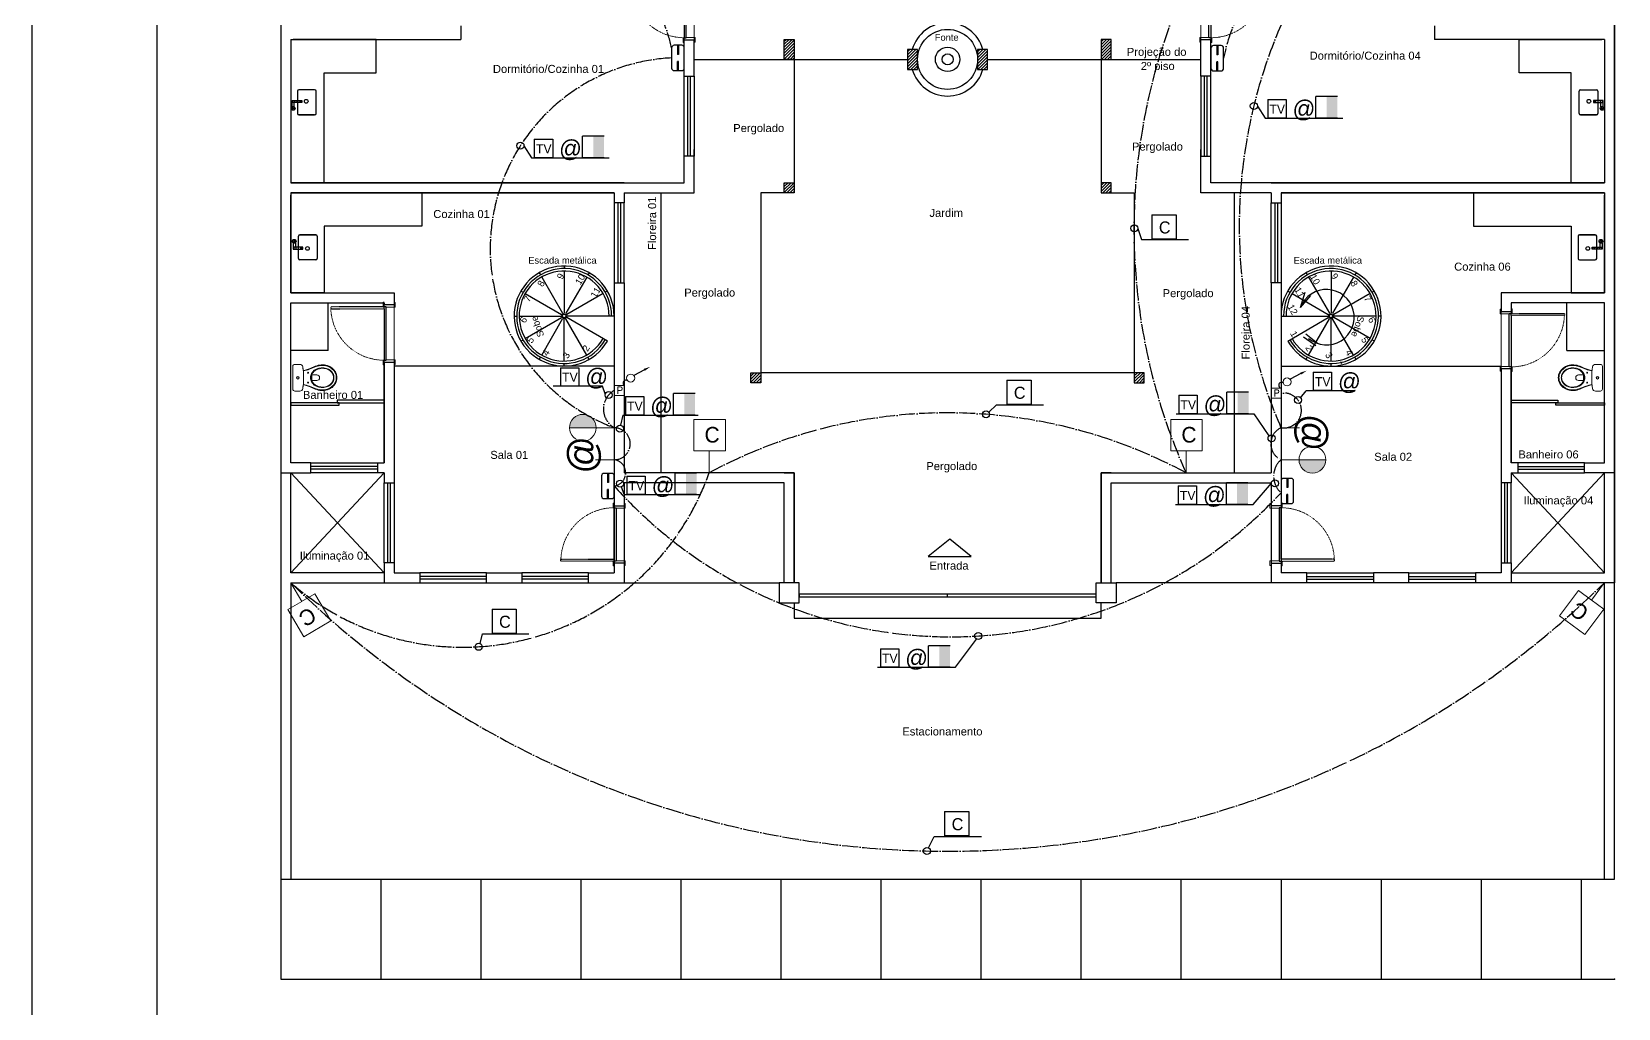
# Model space of a CAD drawing. Header units: millimetres. Extents: x 32721 to 70403, y 1490 to 13922.
# Drawn here: x 40015 to 42394, y 3448 to 4913 of the extents above; entities that cross this region are included whole.
import ezdxf

# ---------------------------------------------------------------- set-up
doc = ezdxf.new("R2010")
doc.units = ezdxf.units.MM
for name, pattern in [('ACAD_ISO03W100', [30, 12, -18]), ('ACAD_ISO04W100', [30, 24, -3, 0, -3]), ('DASHDOT', [1, 0.5, -0.25, 0, -0.25])]:
    doc.linetypes.add(name, pattern=pattern)
for name, color, linetype in [('005', 9, 'Continuous'), ('03', 3, 'Continuous'), ('08', 8, 'Continuous'), ('BLOCOS-ELÉTRICOS', 22, 'Continuous'), ('COMODOS', 50, 'Continuous'), ('Correções', 30, 'Continuous'), ('EJEL25170TP', 1, 'DASHDOT'), ('Rede Lógica', 6, 'Continuous'), ('VIEWPORT', 10, 'Continuous')]:
    doc.layers.add(name, color=color, linetype=linetype)
for name, color, linetype, lineweight in [('A-DOOR', 9, 'Continuous', 9), ('EJEL05130C', 130, 'Continuous', 30), ('EJEL0550C', 50, 'Continuous', 35), ('EJEL0580C', 80, 'Continuous', 9), ('EJEL09210C', 210, 'Continuous', 9), ('EJEL25170C', 170, 'Continuous', 25), ('EJELFORMATO', 170, 'Continuous', 25), ('P-SANR-FIXT', 9, 'Continuous', 18)]:
    doc.layers.add(name, color=color, linetype=linetype, lineweight=lineweight)
doc.styles.add('COTAS', font='arial.ttf', dxfattribs={"height": 12})
doc.styles.add('PADRÃO', font='', dxfattribs={"height": 0.2})
doc.styles.add('SR80', font='SIMPLEX', dxfattribs={"height": 0.1})
doc.styles.get('PADRÃO').set_extended_font_data('AvantGarde Bk BT')
pattern_1 = [(45, (-76452.7575, -81462.295), (-2.24506403, 2.24506403), [])]
pattern_2 = [(45, (-76372.6306, -82052.295), (-2.24506403, 2.24506403), [])]

# ---------------------------------------------------------------- blocks, each defined once
blk = doc.blocks.new('Porta de madeira - 80x240cm 2-909150-Planta Baixa Térreo')
at = {"layer": 'A-DOOR', "lineweight": 18}
for p, q in [((-520, 122), (-520, 107)), ((-450, 122), (-520, 122)), ((-485, 107), (-450, 107)), ((-450, 107), (-485, 107)), ((-450, 107), (-450, 122)), ((-450, -13), (-450, 107)), ((340, 107), (-450, 107)), ((410, 122), (340, 122)), ((340, 122), (340, 107)), ((340, 107), (375, 107)), ((375, 107), (340, 107)), ((340, 107), (340, -13)), ((410, 107), (410, 122)), ((-525, -43), (-525, -58)), ((-525, -58), (-455, -58)), ((-455, -43), (-485, -43)), ((-485, -43), (-455, -43)), ((-455, -43), (-455, -13)), ((-455, -13), (-450, -13)), ((340, -13), (345, -13)), ((345, -13), (345, -43)), ((375, -43), (345, -43)), ((345, -43), (345, -58)), ((345, -43), (375, -43)), ((345, -58), (415, -58)), ((415, -58), (415, -43))]:
    blk.add_line(p, q, dxfattribs=at)
at = {"layer": 'A-DOOR', "lineweight": 25}
for p, q in [((345, -13), (-455, -13)), ((-455, -13), (-455, -43)), ((-425, -43), (-455, -43)), ((-425, -43), (345, -43)), ((345, -43), (345, -13))]:
    blk.add_line(p, q, dxfattribs=at)
at = {"layer": 'A-DOOR', "linetype": 'ACAD_ISO03W100', "lineweight": 25, "ltscale": 0.1}
for p, q in [((-455, -43), (-455, -843)), ((-425, -843), (-425, -43)), ((-455, -843), (-425, -843))]:
    blk.add_line(p, q, dxfattribs=at)
at = {"layer": 'A-DOOR', "linetype": 'ACAD_ISO03W100', "lineweight": 18, "ltscale": 0.1}
blk.add_arc((-455, -43), 800, 272.1491, 0, dxfattribs=at)
blk = doc.blocks.new('Bacia Sanitária - Caixa Acoplada-736075-Planta Baixa Térreo')
at = {"layer": 'P-SANR-FIXT'}
for p, q in [((-46, 446), (-18, 382)), ((-18, 382), (-46, 446)), ((-4, 360), (-42, 462)), ((82, 468), (82, 396)), ((82, 396), (82, 392)), ((168, 396), (168, 468)), ((168, 392), (168, 396)), ((292, 462), (254, 360)), ((268, 382), (296, 447)), ((268, 382), (296, 445)), ((-75, 215), (-75, 139)), ((-75, 215), (-75, 139)), ((-45, 110), (295, 110)), ((-45, 110), (295, 110)), ((325, 139), (325, 215)), ((325, 139), (325, 215))]:
    blk.add_line(p, q, dxfattribs=at)
for centre, radius, start, end in [((142, 569), 207, 119.8934, 162.9037), ((142, 569), 207, 119.8934, 162.9037), ((142, 569), 197, 117.6683, 162.9037), ((125, 599), 173, 89.9999, 119.8345), ((125, 599), 173, 89.9999, 119.8345), ((125, 599), 163, 89.9999, 117.1336), ((125, 599), 128, 89.9999, 120.0915), ((125, 599), 122, 89.9999, 120.0799), ((125, 599), 173, 60.1403, 90.0001), ((125, 599), 173, 60.1403, 90.0001), ((125, 599), 163, 62.8643, 90.0001), ((125, 599), 128, 60.0615, 90.0001), ((125, 599), 122, 60.1319, 90.0001), ((108, 569), 197, 17.096, 62.33), ((108, 569), 207, 17.0964, 60.0857), ((108, 569), 207, 17.0964, 60.0857), ((199, 551), 267, 162.9037, 203.3677), ((199, 551), 267, 162.9037, 203.4156), ((199, 551), 257, 162.9037, 200.3748), ((199, 551), 222, 162.9038, 204.386), ((181, 555), 197, 159.8293, 214.7002), ((142, 569), 163, 120.1119, 162.9038), ((142, 569), 157, 120.1036, 159.8293), ((125, 468), 42.6, 90, 180), ((125, 468), 42.6, 0.2707, 90.0001), ((108, 569), 157, 20.1697, 60.0616), ((108, 569), 163, 17.0964, 60.0087), ((69, 555), 197, 325.2993, 20.1697), ((51, 551), 222, 335.6141, 17.0964), ((51, 551), 257, 339.6252, 17.096), ((51, 551), 267, 336.5877, 17.0964), ((51, 551), 267, 336.5877, 17.0964), ((-32, 215), 43.2, 99.0149, 179.4935), ((-32, 215), 43.2, 99.0149, 179.4935), ((125, -711), 982, 89.9988, 99.5752), ((125, -711), 982, 96.3826, 99.5752), ((-471, 187), 494, 9.1619, 23.2779), ((-471, 187), 494, 9.1619, 23.2779), ((-471, 187), 499, 9.1306, 20.3751), ((132, 521), 148, 204.386, 254.5002), ((132, 521), 138, 214.7002, 254.4981), ((51, 338), 6.91, 90, 270), ((51, 338), 6.91, 270, 90), ((125, 987), 592, 265.8745, 270), ((125, 497), 123, 254.5002, 270), ((125, 497), 113, 254.4981, 270.0003), ((125, 987), 592, 270, 274.1255), ((125, 497), 113, 270, 285.5011), ((125, 497), 123, 269.9999, 285.5003), ((125, -711), 982, 80.4248, 90.0012), ((118, 521), 138, 285.5011, 291.2111), ((118, 521), 148, 285.5003, 335.6141), ((118, 521), 138, 291.2111, 325.2993), ((199, 338), 6.91, 90, 270), ((199, 338), 6.91, 270, 90), ((721, 187), 499, 159.6251, 170.8694), ((721, 187), 494, 156.7225, 170.8381), ((721, 187), 494, 156.7225, 170.8381), ((125, -711), 982, 80.4248, 83.6174), ((282, 215), 43.2, 0.4859, 80.9851), ((282, 215), 43.2, 0.4859, 80.9851), ((-46, 139), 29.3, 180.6996, 271.3234), ((-46, 139), 29.3, 180.6996, 271.3234), ((125, 185), 20.2, 90, 270), ((125, 185), 15.3, 90, 270), ((125, 185), 15.3, 267.6108, 90), ((125, 185), 20.2, 270, 90), ((296, 139), 29.3, 268.6766, 359.3223), ((296, 139), 29.3, 268.6766, 359.3223)]:
    blk.add_arc(centre, radius, start, end, dxfattribs=at)
blk = doc.blocks.new('36')
at = {"layer": 'EJEL0580C'}
for p, q in [((3412.247, 1844.068, -0.323), (3412.646, 1844.068, -0.323)), ((3412.247, 1844.068, -0.323), (3412.247, 1843.669, -0.323)), ((3412.646, 1844.068, -0.323), (3412.646, 1843.669, -0.323)), ((3412.446, 1843.669, -0.323), (3412.247, 1843.669, -0.323)), ((3412.646, 1843.669, -0.323), (3412.441, 1843.669, -0.323)), ((3412.441, 1843.669, -0.323), (3412.441, 1843.393, -0.323))]:
    blk.add_line(p, q, dxfattribs=at)
at = {"layer": 'EJEL0580C', "style": 'PADRÃO'}
blk.add_text('C', height=0.198, dxfattribs=at).set_placement((3412.382, 1843.776, -0.323))
blk = doc.blocks.new('A$Ce3462856')
at = {"layer": 'EJEL0580C'}
blk.add_line((0.106, 0.274), (0.106, 0), dxfattribs=at)
at = {"layer": 'EJEL0580C', "style": 'PADRÃO'}
blk.add_text('@', height=0.408, dxfattribs=at).set_placement((-0.099, 0.274))
blk = doc.blocks.new('34')
at = {"layer": 'EJEL0580C'}
h = blk.add_hatch(color=256, dxfattribs=at)
h.dxf.hatch_style = 1
edge = h.paths.add_edge_path()
edge.add_ellipse((3412.611, 1856.435), major_axis=(0.195, -0.195), ratio=1, start_angle=225, end_angle=405)
edge.add_line((3412.886, 1856.435), (3412.335, 1856.435))
blk.add_line((3412.886, 1856.435), (3411.963, 1856.435), dxfattribs=at)
blk.add_ellipse((3412.611, 1856.435), major_axis=(0.195, -0.195), ratio=1, start_param=3.926991, end_param=10.210176, dxfattribs=at)
blk = doc.blocks.new('A$C10176D62')
at = {"layer": 'BLOCOS-ELÉTRICOS', "color": 1}
for p, q in [((0, 0.081), (0.108, 0.081)), ((0, 0.069), (0.108, 0.069)), ((0.108, 0.081), (0.108, 0.069)), ((0.3, 0.081), (0.192, 0.081)), ((0.192, 0.081), (0.192, 0.069)), ((0.3, 0.069), (0.192, 0.069))]:
    blk.add_line(p, q, dxfattribs=at)
at = {"layer": 'BLOCOS-ELÉTRICOS', "color": 3}
blk.add_lwpolyline([(0, 0.03, 0.414214), (0.03, 0), (0.27, 0, 0.414214), (0.3, 0.03), (0.3, 0.12, 0.414214), (0.27, 0.15), (0.03, 0.15, 0.414214), (0, 0.12)], format="xyb", close=True, dxfattribs=at)
blk = doc.blocks.new('cc')
at = {"layer": 'Rede Lógica'}
for p, q in [((37491.183, 6894.684), (37491.379, 6894.684)), ((37491.183, 6894.684), (37491.183, 6894.487)), ((37491.379, 6894.684), (37491.379, 6894.487)), ((37491.281, 6894.487), (37491.183, 6894.487)), ((37491.379, 6894.487), (37491.232, 6894.487))]:
    blk.add_line(p, q, dxfattribs=at)
at = {"layer": 'Rede Lógica', "color": 6, "style": 'PADRÃO'}
blk.add_text('C', height=0.0974, dxfattribs=at).set_placement((37491.24, 6894.533))
blk = doc.blocks.new('hrneh')
at = {"layer": 'Rede Lógica'}
for p, q in [((17296.6, 9543.9), (17296.6, 9563.8)), ((17296.6, 9563.8), (17306.5, 9563.8)), ((17306.5, 9563.8), (17316.4, 9563.8)), ((17316.4, 9543.9), (17316.4, 9563.8)), ((17316.4, 9543.9), (17296.6, 9543.9))]:
    blk.add_line(p, q, dxfattribs=at)
at = {"layer": 'Rede Lógica', "color": 6, "style": 'PADRÃO'}
blk.add_text('TV', height=9.85, rotation=180, dxfattribs=at).set_placement((17314.6, 9559.1))
blk = doc.blocks.new('A$C7b1e8a3d')
at = {"layer": 'Rede Lógica'}
h = blk.add_hatch(color=6, dxfattribs=at)
h.dxf.hatch_style = 1
h.paths.add_polyline_path([(0.282, 0.282), (0.141, 0.282), (0.141, 0), (0.282, 0)])
h = blk.add_hatch(color=6, dxfattribs=at)
h.dxf.hatch_style = 1
h.paths.add_polyline_path([(0.141, 0.282), (0.141, 0), (0.282, 0), (0.282, 0.282)])
at = {"layer": 'Rede Lógica', "color": 6}
for p, q in [((0.282, 0.282, 0.079), (0, 0.282, 0.079)), ((0, 0, 0.079), (0, 0.282, 0.079)), ((0.282, 0.282, 0.079), (0, 0.282, 0.079)), ((0.282, 0, 0.079), (0, 0, 0.079)), ((0.282, 0, 0.079), (0, 0, 0.079))]:
    blk.add_line(p, q, dxfattribs=at)
blk = doc.blocks.new('A$C4247474B')
at = {"layer": 'EJEL0580C'}
for p, q in [((0, 0), (31.7, 0)), ((0, 0), (0, -31.7)), ((31.7, 0), (31.7, -31.7)), ((0, -31.7), (31.7, -31.7))]:
    blk.add_line(p, q, dxfattribs=at)
at = {"layer": 'EJEL0580C', "style": 'SR80'}
blk.add_text('P', height=21.2, rotation=270, dxfattribs=at).set_placement((5.5, -8.3))
blk = doc.blocks.new('Eletroduto que sober')
at = {"layer": 'EJEL09210C', "linetype": 'ByBlock', "lineweight": -2}
blk.add_line((37626.687, 7031), (37626.578, 7030.942), dxfattribs=at)
at = {"layer": 'EJEL09210C'}
blk.add_circle((37626.547, 7030.915), 0.041, dxfattribs=at)
blk.add_solid([(37626.682, 7031.01), (37626.746, 7031.029), (37626.692, 7030.99)], dxfattribs=at)

msp = doc.modelspace()

# ---------------------------------------------------------------- hatches: boundary and pattern name
at = {"layer": '08'}
h = msp.add_hatch(dxfattribs=at)
h.set_pattern_fill('ANSI31', color=256)
h.set_pattern_definition(pattern_2)
h.paths.add_polyline_path([(41158, 4901.9), (41143, 4901.9), (41143, 4871.9), (41158, 4871.9)])
h = msp.add_hatch(dxfattribs=at)
h.set_pattern_fill('ANSI31', color=256)
h.set_pattern_definition(pattern_2)
h.paths.add_polyline_path([(41618.2, 4901.9), (41633.2, 4901.9), (41633.2, 4871.9), (41618.2, 4871.9)])
h = msp.add_hatch(dxfattribs=at)
h.set_pattern_fill('ANSI31', color=256)
h.set_pattern_definition([(45, (-76662.7575, -82067.295), (-2.24506403, 2.24506403), [])])
h.paths.add_polyline_path([(41328.1, 4886.9), (41343.1, 4886.9), (41343.1, 4856.9), (41328.1, 4856.9)])
h = msp.add_hatch(dxfattribs=at)
h.set_pattern_fill('ANSI31', color=256)
h.set_pattern_definition([(45, (-76557.7575, -82067.295), (-2.24506403, 2.24506403), [])])
h.paths.add_polyline_path([(41433.1, 4886.9), (41448.1, 4886.9), (41448.1, 4856.9), (41433.1, 4856.9)])
h = msp.add_hatch(dxfattribs=at)
h.set_pattern_fill('ANSI31', color=256)
h.set_pattern_definition([(45, (-76453.7575, -81462.295), (-2.24506403, 2.24506403), [])])
h.paths.add_polyline_path([(41158, 4671.9), (41143, 4671.9), (41143, 4686.9), (41158, 4686.9)])
h = msp.add_hatch(dxfattribs=at)
h.set_pattern_fill('ANSI31', color=256)
h.set_pattern_definition([(45, (-76451.7575, -81462.295), (-2.24506403, 2.24506403), [])])
h.paths.add_polyline_path([(41618.2, 4671.9), (41633.2, 4671.9), (41633.2, 4686.9), (41618.2, 4686.9)])
h = msp.add_hatch(dxfattribs=at)
h.set_pattern_fill('ANSI31', color=256)
h.set_pattern_definition(pattern_1)
h.paths.add_polyline_path([(41108.1, 4386.7), (41093.1, 4386.7), (41093.1, 4401.7), (41108.1, 4401.7)])
h = msp.add_hatch(dxfattribs=at)
h.set_pattern_fill('ANSI31', color=256)
h.set_pattern_definition(pattern_1)
h.paths.add_polyline_path([(41668.1, 4386.7), (41683.1, 4386.7), (41683.1, 4401.7), (41668.1, 4401.7)])

# ---------------------------------------------------------------- linework, layer by layer
at = {"layer": '005'}
for p, q in [((42335.2, 4790.9), (42335.2, 4824.1)), ((42335.2, 4790.9), (42335.2, 4824.1)), ((42337.4, 4826.3), (42361, 4826.3)), ((42337.4, 4826.3), (42361, 4826.3)), ((42371.2, 4810.3), (42356.5, 4810.3)), ((42356.5, 4810.3), (42356.5, 4807.4)), ((42371.2, 4810.3), (42356.5, 4810.3)), ((42356.5, 4810.3), (42356.5, 4807.4)), ((42356.5, 4807.4), (42371.2, 4807.4)), ((42356.5, 4807.4), (42371.2, 4807.4)), ((42357.6, 4810.3), (42357.6, 4807.4)), ((42357.6, 4810.3), (42357.6, 4807.4)), ((42359.8, 4810.3), (42359.8, 4807.4)), ((42359.8, 4810.3), (42359.8, 4807.4)), ((42363, 4810.3), (42363, 4807.4)), ((42363, 4810.3), (42363, 4807.4)), ((42363.2, 4824.1), (42363.2, 4810.3)), ((42363.2, 4824.1), (42363.2, 4810.3)), ((42363.2, 4807.4), (42363.2, 4790.9)), ((42363.2, 4807.4), (42363.2, 4790.9)), ((42363.7, 4807.4), (42363.7, 4810.3)), ((42363.7, 4807.4), (42363.7, 4810.3)), ((42367, 4807.4), (42367, 4810.3)), ((42367, 4807.4), (42367, 4810.3)), ((42367.9, 4800.7), (42367.9, 4807.4)), ((42361, 4788.7), (42337.4, 4788.7)), ((42337.4, 4788.7), (42361, 4788.7)), ((42361, 4788.7), (42337.4, 4788.7)), ((42337.4, 4788.7), (42361, 4788.7))]:
    msp.add_line(p, q, dxfattribs=at)
for centre in [(42349.9, 4809), (42349.9, 4809), (42369.6, 4798.4), (42369.6, 4798.4)]:
    msp.add_circle(centre, 2.79, dxfattribs=at)
for centre, start, end in [((42337.4, 4824.1), 90, 180), ((42337.4, 4824.1), 90, 180), ((42361, 4824.1), 0, 90), ((42361, 4824.1), 0, 90), ((42337.4, 4790.9), 180, 270), ((42337.4, 4790.9), 180, 270), ((42361, 4790.9), 270, 0), ((42361, 4790.9), 270, 0)]:
    msp.add_arc(centre, 2.16, start, end, dxfattribs=at)
at = {"layer": '03'}
msp.add_line((42388.1, 3641.9), (42388.1, 3641.9), dxfattribs=at)
at = {"layer": '08'}
for p, q in [((40388.1, 5071.9), (40388.1, 4671.9)), ((42388.1, 5071.9), (42388.1, 4671.9)), ((40403.1, 4901.9), (40416.4, 4901.9)), ((40403.1, 4901.9), (40658.1, 4901.9)), ((40403.1, 4901.9), (40403.1, 4686.9)), ((40464.8, 4901.9), (40518.1, 4901.9)), ((40658.1, 4922.3), (40658.1, 4901.9)), ((40993.1, 4846.8), (40993.1, 4901.4)), ((40993.1, 4901.4), (41008.1, 4901.4)), ((41008.1, 4846.8), (41008.1, 4901.4)), ((41768.1, 4846.8), (41768.1, 4901.4)), ((41783.1, 4901.4), (41768.1, 4901.4)), ((41783.1, 4846.8), (41783.1, 4901.4)), ((42118.1, 4922.3), (42118.1, 4901.9)), ((42373.1, 4901.9), (42118.1, 4901.9)), ((42311.4, 4901.9), (42258.1, 4901.9)), ((42373.1, 4901.9), (42359.8, 4901.9)), ((42373.1, 4901.9), (42373.1, 4686.9)), ((41008.1, 4871.9), (41328.1, 4871.9)), ((41158, 4871.9), (41158, 4671.9)), ((41158, 4871.9), (41328.1, 4871.9)), ((41448.1, 4871.9), (41768.1, 4871.9)), ((41448.1, 4871.9), (41618.2, 4871.9)), ((41618.2, 4871.9), (41618.2, 4671.9)), ((40993.1, 4726.8), (40993.1, 4846.8)), ((40993.1, 4846.8), (41008.1, 4846.8)), ((41008.1, 4846.8), (41008.1, 4726.8)), ((41783.1, 4846.8), (41768.1, 4846.8)), ((41768.1, 4846.8), (41768.1, 4726.8)), ((41783.1, 4726.8), (41783.1, 4846.8)), ((40405.1, 4810.3), (40419.7, 4810.3)), ((40405.1, 4800.7), (40405.1, 4810.3)), ((40405.1, 4810.3), (40419.7, 4810.3)), ((40419.7, 4807.4), (40405.1, 4807.4)), ((40419.7, 4807.4), (40405.1, 4807.4)), ((40406.1, 4807.4), (40406.1, 4810.3)), ((40408.3, 4800.7), (40408.3, 4807.4)), ((40409.3, 4807.4), (40409.3, 4810.3)), ((40409.3, 4807.4), (40409.3, 4810.3)), ((40412.5, 4807.4), (40412.5, 4810.3)), ((40412.5, 4807.4), (40412.5, 4810.3)), ((40413.1, 4824.1), (40413.1, 4810.3)), ((40413.1, 4824.1), (40413.1, 4810.3)), ((40413.1, 4807.4), (40413.1, 4790.9)), ((40413.1, 4807.4), (40413.1, 4790.9)), ((40413.2, 4810.3), (40413.2, 4807.4)), ((40413.2, 4810.3), (40413.2, 4807.4)), ((40438.9, 4826.3), (40415.2, 4826.3)), ((40438.9, 4826.3), (40415.2, 4826.3)), ((40416.5, 4810.3), (40416.5, 4807.4)), ((40416.5, 4810.3), (40416.5, 4807.4)), ((40418.6, 4810.3), (40418.6, 4807.4)), ((40418.6, 4810.3), (40418.6, 4807.4)), ((40419.7, 4810.3), (40419.7, 4807.4)), ((40419.7, 4810.3), (40419.7, 4807.4)), ((40441, 4790.9), (40441, 4824.1)), ((40441, 4790.9), (40441, 4824.1)), ((42335.2, 4790.9), (42335.2, 4824.1)), ((42335.2, 4790.9), (42335.2, 4824.1)), ((42337.4, 4826.3), (42361, 4826.3)), ((42337.4, 4826.3), (42361, 4826.3)), ((42371.2, 4810.3), (42356.5, 4810.3)), ((42356.5, 4810.3), (42356.5, 4807.4)), ((42371.2, 4810.3), (42356.5, 4810.3)), ((42356.5, 4810.3), (42356.5, 4807.4)), ((42356.5, 4807.4), (42371.2, 4807.4)), ((42356.5, 4807.4), (42371.2, 4807.4)), ((42357.6, 4810.3), (42357.6, 4807.4)), ((42357.6, 4810.3), (42357.6, 4807.4)), ((42359.8, 4810.3), (42359.8, 4807.4)), ((42359.8, 4810.3), (42359.8, 4807.4)), ((42363, 4810.3), (42363, 4807.4)), ((42363, 4810.3), (42363, 4807.4)), ((42363.2, 4824.1), (42363.2, 4810.3)), ((42363.2, 4824.1), (42363.2, 4810.3)), ((42363.2, 4807.4), (42363.2, 4790.9)), ((42363.2, 4807.4), (42363.2, 4790.9)), ((42363.7, 4807.4), (42363.7, 4810.3)), ((42363.7, 4807.4), (42363.7, 4810.3)), ((42367, 4807.4), (42367, 4810.3)), ((42367, 4807.4), (42367, 4810.3)), ((42367.9, 4800.7), (42367.9, 4807.4)), ((42370.1, 4807.4), (42370.1, 4810.3)), ((42371.2, 4800.7), (42371.2, 4810.3)), ((40415.2, 4788.7), (40438.9, 4788.7)), ((40438.9, 4788.7), (40415.2, 4788.7)), ((40415.2, 4788.7), (40438.9, 4788.7)), ((40438.9, 4788.7), (40415.2, 4788.7)), ((42361, 4788.7), (42337.4, 4788.7)), ((42337.4, 4788.7), (42361, 4788.7)), ((42361, 4788.7), (42337.4, 4788.7)), ((42337.4, 4788.7), (42361, 4788.7)), ((40993.1, 4686.9), (40993.1, 4736.8)), ((41008.1, 4671.9), (41008.1, 4736.8)), ((41768.1, 4671.9), (41768.1, 4736.8)), ((41783.1, 4686.9), (41783.1, 4736.8)), ((41008.1, 4726.8), (40993.1, 4726.8)), ((41768.1, 4726.8), (41783.1, 4726.8)), ((40388.1, 4686.9), (40388.1, 4251.9)), ((40403.1, 4686.9), (40993.1, 4686.9)), ((40903.1, 4686.9), (40403.1, 4686.9)), ((40403.1, 4671.9), (40888.1, 4671.9)), ((40462.5, 4671.9), (40403.1, 4671.9)), ((40403.1, 4671.9), (40403.1, 4521.9)), ((40888.1, 4671.9), (40403.1, 4671.9)), ((40888.1, 4671.9), (40888.1, 4656.9)), ((40903.1, 4671.9), (41008.1, 4671.9)), ((40903.1, 4671.9), (40903.1, 4656.9)), ((40958.1, 4671.9), (40958.1, 4251.9)), ((41108.1, 4671.9), (41108.1, 4401.7)), ((41158, 4671.9), (41108.1, 4671.9)), ((41618.2, 4671.9), (41668.1, 4671.9)), ((41668.1, 4671.9), (41668.1, 4401.7)), ((41873.1, 4671.9), (41768.1, 4671.9)), ((42373.1, 4686.9), (41783.1, 4686.9)), ((41818.1, 4671.9), (41818.1, 4251.9)), ((41873.1, 4686.9), (42373.1, 4686.9)), ((41873.1, 4671.9), (41873.1, 4656.9)), ((42373.1, 4671.9), (41888.1, 4671.9)), ((41888.1, 4671.9), (41888.1, 4656.9)), ((41888.1, 4671.9), (42373.1, 4671.9)), ((42313.8, 4671.9), (42373.1, 4671.9)), ((42373.1, 4671.9), (42373.1, 4521.9)), ((42388.1, 4686.9), (42388.1, 4251.9)), ((40903.1, 4656.9), (40888.1, 4656.9)), ((40888.1, 4656.9), (40888.1, 4536.9)), ((40903.1, 4536.9), (40903.1, 4656.9)), ((41873.1, 4656.9), (41888.1, 4656.9)), ((41873.1, 4536.9), (41873.1, 4656.9)), ((41888.1, 4656.9), (41888.1, 4536.9)), ((40406.7, 4596.7), (40406.7, 4587.1)), ((40410, 4596.7), (40410, 4590)), ((40414.7, 4590), (40414.7, 4606.5)), ((40414.7, 4590), (40414.7, 4606.5)), ((40416.9, 4608.7), (40440.5, 4608.7)), ((40440.5, 4608.7), (40416.9, 4608.7)), ((40416.9, 4608.7), (40440.5, 4608.7)), ((40440.5, 4608.7), (40416.9, 4608.7)), ((40442.7, 4606.5), (40442.7, 4573.2)), ((40442.7, 4606.5), (40442.7, 4573.2)), ((42333.6, 4606.5), (42333.6, 4573.2)), ((42333.6, 4606.5), (42333.6, 4573.2)), ((42359.4, 4608.7), (42335.7, 4608.7)), ((42335.7, 4608.7), (42359.4, 4608.7)), ((42359.4, 4608.7), (42335.7, 4608.7)), ((42335.7, 4608.7), (42359.4, 4608.7)), ((42361.5, 4590), (42361.5, 4606.5)), ((42361.5, 4590), (42361.5, 4606.5)), ((42366.3, 4596.7), (42366.3, 4590)), ((42369.5, 4596.7), (42369.5, 4587.1)), ((40421.4, 4590), (40406.7, 4590)), ((40421.4, 4590), (40406.7, 4590)), ((40406.7, 4587.1), (40421.4, 4587.1)), ((40406.7, 4587.1), (40421.4, 4587.1)), ((40407.8, 4590), (40407.8, 4587.1)), ((40410.9, 4590), (40410.9, 4587.1)), ((40410.9, 4590), (40410.9, 4587.1)), ((40414.2, 4590), (40414.2, 4587.1)), ((40414.2, 4590), (40414.2, 4587.1)), ((40414.7, 4573.2), (40414.7, 4587.1)), ((40414.7, 4573.2), (40414.7, 4587.1)), ((40414.9, 4587.1), (40414.9, 4590)), ((40414.9, 4587.1), (40414.9, 4590)), ((40440.5, 4571.1), (40416.9, 4571.1)), ((40440.5, 4571.1), (40416.9, 4571.1)), ((40418.1, 4587.1), (40418.1, 4590)), ((40418.1, 4587.1), (40418.1, 4590)), ((40420.3, 4587.1), (40420.3, 4590)), ((40420.3, 4587.1), (40420.3, 4590)), ((40421.4, 4587.1), (40421.4, 4590)), ((40421.4, 4587.1), (40421.4, 4590)), ((42335.7, 4571.1), (42359.4, 4571.1)), ((42335.7, 4571.1), (42359.4, 4571.1)), ((42354.9, 4590), (42369.5, 4590)), ((42354.9, 4587.1), (42354.9, 4590)), ((42354.9, 4590), (42369.5, 4590)), ((42354.9, 4587.1), (42354.9, 4590)), ((42369.5, 4587.1), (42354.9, 4587.1)), ((42369.5, 4587.1), (42354.9, 4587.1)), ((42355.9, 4587.1), (42355.9, 4590)), ((42355.9, 4587.1), (42355.9, 4590)), ((42358.1, 4587.1), (42358.1, 4590)), ((42358.1, 4587.1), (42358.1, 4590)), ((42361.3, 4587.1), (42361.3, 4590)), ((42361.3, 4587.1), (42361.3, 4590)), ((42361.5, 4573.2), (42361.5, 4587.1)), ((42361.5, 4573.2), (42361.5, 4587.1)), ((42362.1, 4590), (42362.1, 4587.1)), ((42362.1, 4590), (42362.1, 4587.1)), ((42365.3, 4590), (42365.3, 4587.1)), ((42365.3, 4590), (42365.3, 4587.1)), ((42368.4, 4590), (42368.4, 4587.1)), ((40775.6, 4551.8), (40777.5, 4548.6)), ((40779.4, 4545.3), (40810.7, 4491)), ((40813.1, 4561.9), (40813.1, 4558.1)), ((40813.1, 4554.4), (40813.1, 4491.6)), ((40846.9, 4545.3), (40815.5, 4491)), ((40850.6, 4551.8), (40848.7, 4548.6)), ((41925.6, 4551.8), (41927.5, 4548.6)), ((41929.4, 4545.3), (41960.7, 4491)), ((41963.1, 4554.4), (41963.1, 4491.6)), ((41996.9, 4545.3), (41965.5, 4491)), ((42000.6, 4551.8), (41998.7, 4548.6)), ((40403.1, 4521.9), (40558.1, 4521.9)), ((40558.1, 4521.9), (40558.1, 4503.5)), ((40558.1, 4521.9), (40558.1, 4503.5)), ((40748.2, 4524.4), (40751.4, 4522.5)), ((40878.1, 4524.4), (40874.8, 4522.5)), ((40888.1, 4536.9), (40888.1, 4101.9)), ((40888.1, 4536.9), (40903.1, 4536.9)), ((40903.1, 4536.9), (40903.1, 4251.9)), ((41873.1, 4536.9), (41873.1, 4251.9)), ((41888.1, 4536.9), (41873.1, 4536.9)), ((41888.1, 4536.9), (41888.1, 4101.9)), ((41898.2, 4524.4), (41901.4, 4522.5)), ((41917.2, 4499.7), (41924.1, 4522.5)), ((42028.1, 4524.4), (42024.8, 4522.5)), ((42373.1, 4521.9), (42218.1, 4521.9)), ((42218.1, 4521.9), (42218.1, 4493.5)), ((42218.1, 4521.9), (42218.1, 4493.5)), ((40403.1, 4266.9), (40403.1, 4506.9)), ((40403.1, 4506.9), (40543.1, 4506.9)), ((40459.4, 4435), (40459.4, 4506.9)), ((40543.1, 4506.9), (40543.1, 4503.5)), ((40558.1, 4503.5), (40543.1, 4503.5)), ((40754.7, 4520.6), (40809, 4489.2)), ((40871.6, 4520.6), (40817.2, 4489.2)), ((41904.7, 4520.6), (41959, 4489.2)), ((41917.2, 4499.7), (41932.6, 4517.7)), ((42021.6, 4520.6), (41967.2, 4489.2)), ((42233.1, 4506.9), (42233.1, 4493.5)), ((42373.1, 4506.9), (42233.1, 4506.9)), ((42316.9, 4435), (42316.9, 4506.9)), ((42373.1, 4266.9), (42373.1, 4506.9)), ((40738.1, 4486.9), (40741.9, 4486.9)), ((40745.6, 4486.9), (40808.4, 4486.9)), ((40754.7, 4453.1), (40809, 4484.5)), ((40779.4, 4428.4), (40810.7, 4482.7)), ((40813.1, 4419.4), (40813.1, 4482.1)), ((40846.9, 4428.4), (40815.5, 4482.7)), ((40878.1, 4449.4), (40817.2, 4484.5)), ((40888.1, 4486.9), (40817.9, 4486.9)), ((41888.1, 4486.9), (41958.4, 4486.9)), ((41898.2, 4449.4), (41959, 4484.5)), ((41929.4, 4428.4), (41960.7, 4482.7)), ((41963.1, 4419.4), (41963.1, 4482.1)), ((41996.9, 4428.4), (41965.5, 4482.7)), ((42021.6, 4453.1), (41967.2, 4484.5)), ((42030.6, 4486.9), (41967.9, 4486.9)), ((42038.1, 4486.9), (42034.4, 4486.9)), ((42218.1, 4493.5), (42233.1, 4493.5)), ((40748.2, 4449.4), (40751.4, 4451.2)), ((41940.2, 4442.4), (41922, 4455.4)), ((41942.6, 4445.6), (41925.4, 4459.8)), ((42028.1, 4449.4), (42024.8, 4451.2)), ((40459.4, 4435), (40403.1, 4435)), ((42316.9, 4435), (42373.1, 4435)), ((40543.1, 4266.9), (40543.1, 4417.5)), ((40543.1, 4417.5), (40543.1, 4266.9)), ((40543.1, 4417.5), (40558.1, 4417.5)), ((40558.1, 4417.5), (40558.1, 4236.9)), ((40888.1, 4411.9), (40558.1, 4411.9)), ((40775.6, 4421.9), (40777.5, 4425.2)), ((40813.1, 4411.9), (40813.1, 4415.6)), ((40850.6, 4421.9), (40848.7, 4425.2)), ((41668.1, 4401.7), (41108.1, 4401.7)), ((41888.1, 4411.9), (42218.1, 4411.9)), ((41925.6, 4421.9), (41927.5, 4425.2)), ((41963.1, 4411.9), (41963.1, 4415.6)), ((41979.5, 4415.2), (41977.6, 4418.4)), ((42000.6, 4421.9), (41998.7, 4425.2)), ((42218.1, 4407.5), (42218.1, 4236.9)), ((42233.1, 4407.5), (42218.1, 4407.5)), ((42233.1, 4266.9), (42233.1, 4407.5)), ((42233.1, 4407.5), (42233.1, 4266.9)), ((40433.1, 4266.9), (40403.1, 4266.9)), ((40433.1, 4251.9), (40433.1, 4266.9)), ((40433.1, 4266.9), (40533.1, 4266.9)), ((40533.1, 4266.9), (40533.1, 4251.9)), ((40533.1, 4266.9), (40543.1, 4266.9)), ((42243.1, 4266.9), (42233.1, 4266.9)), ((42243.1, 4266.9), (42243.1, 4251.9)), ((42343.1, 4266.9), (42243.1, 4266.9)), ((42343.1, 4266.9), (42373.1, 4266.9)), ((42343.1, 4251.9), (42343.1, 4266.9)), ((40388.1, 4251.9), (40433.1, 4251.9)), ((40388.1, 4251.9), (40388.1, 4086.9)), ((40403.1, 4101.9), (40403.1, 4251.9)), ((40403.1, 4251.9), (40543.1, 4101.9)), ((40543.1, 4251.9), (40403.1, 4101.9)), ((40533.1, 4251.9), (40433.1, 4251.9)), ((40543.1, 4251.9), (40533.1, 4251.9)), ((40543.1, 4251.9), (40543.1, 4236.9)), ((40543.1, 4116.9), (40543.1, 4236.9)), ((40543.1, 4236.9), (40558.1, 4236.9)), ((40558.1, 4236.9), (40558.1, 4116.9)), ((40903.1, 4236.9), (40903.1, 4086.9)), ((41143, 4251.9), (41008.1, 4251.9)), ((41633.2, 4251.9), (41768.1, 4251.9)), ((41873.1, 4236.9), (41873.1, 4086.9)), ((42233.1, 4236.9), (42218.1, 4236.9)), ((42218.1, 4236.9), (42218.1, 4116.9)), ((42233.1, 4251.9), (42233.1, 4236.9)), ((42233.1, 4251.9), (42243.1, 4251.9)), ((42233.1, 4251.9), (42373.1, 4101.9)), ((42373.1, 4251.9), (42233.1, 4101.9)), ((42233.1, 4116.9), (42233.1, 4236.9)), ((42243.1, 4251.9), (42343.1, 4251.9)), ((42388.1, 4251.9), (42343.1, 4251.9)), ((42373.1, 4101.9), (42373.1, 4251.9)), ((42388.1, 4251.9), (42388.1, 4086.9)), ((40888.1, 4202.3), (40903.1, 4202.3)), ((41888.1, 4202.3), (41873.1, 4202.3)), ((40543.1, 4116.9), (40543.1, 4086.9)), ((40558.1, 4116.9), (40543.1, 4116.9)), ((40558.1, 4116.9), (40558.1, 4101.9)), ((40903.1, 4116.3), (40888.1, 4116.3)), ((41873.1, 4116.3), (41888.1, 4116.3)), ((42218.1, 4116.9), (42218.1, 4101.9)), ((42218.1, 4116.9), (42233.1, 4116.9)), ((42233.1, 4116.9), (42233.1, 4086.9)), ((40543.1, 4101.9), (40403.1, 4101.9)), ((40558.1, 4101.9), (40596.6, 4101.9)), ((40696.6, 4101.9), (40596.6, 4101.9)), ((40596.6, 4101.9), (40596.6, 4086.9)), ((40696.6, 4101.9), (40749.4, 4101.9)), ((40696.6, 4086.9), (40696.6, 4101.9)), ((40849.4, 4101.9), (40749.4, 4101.9)), ((40749.4, 4101.9), (40749.4, 4086.9)), ((40849.4, 4101.9), (40888.1, 4101.9)), ((40849.4, 4086.9), (40849.4, 4101.9)), ((41926.9, 4101.9), (41888.1, 4101.9)), ((41926.9, 4086.9), (41926.9, 4101.9)), ((41926.9, 4101.9), (42026.9, 4101.9)), ((42079.7, 4101.9), (42026.9, 4101.9)), ((42026.9, 4101.9), (42026.9, 4086.9)), ((42079.7, 4086.9), (42079.7, 4101.9)), ((42079.7, 4101.9), (42179.7, 4101.9)), ((42218.1, 4101.9), (42179.7, 4101.9)), ((42179.7, 4101.9), (42179.7, 4086.9)), ((42233.1, 4101.9), (42373.1, 4101.9)), ((40403.1, 4086.9), (40543.1, 4086.9)), ((40543.1, 4086.9), (40596.6, 4086.9)), ((40596.6, 4086.9), (40696.6, 4086.9)), ((40696.6, 4086.9), (40749.4, 4086.9)), ((40749.4, 4086.9), (40849.4, 4086.9)), ((40849.4, 4086.9), (40903.1, 4086.9)), ((40903.1, 4086.9), (41135.5, 4086.9)), ((41388.1, 4065.9), (41388.1, 4069.6)), ((41873.1, 4086.9), (41640.7, 4086.9)), ((41926.9, 4086.9), (41873.1, 4086.9)), ((42026.9, 4086.9), (41926.9, 4086.9)), ((42079.7, 4086.9), (42026.9, 4086.9)), ((42179.7, 4086.9), (42079.7, 4086.9)), ((42233.1, 4086.9), (42179.7, 4086.9)), ((42388.1, 4086.9), (42233.1, 4086.9)), ((40388.1, 3641.9), (40388.1, 3491.9)), ((40538.1, 3641.9), (40538.1, 3491.9)), ((40688.1, 3641.9), (40688.1, 3491.9)), ((40838.1, 3641.9), (40838.1, 3491.9)), ((40988.1, 3641.9), (40988.1, 3491.9)), ((41138.1, 3641.9), (41138.1, 3491.9)), ((41288.1, 3641.9), (41288.1, 3491.9)), ((41438.1, 3641.9), (41438.1, 3491.9)), ((41588.1, 3641.9), (41588.1, 3491.9)), ((41738.1, 3641.9), (41738.1, 3491.9)), ((41738.1, 3641.9), (41738.1, 3491.9)), ((41888.1, 3641.9), (41888.1, 3491.9)), ((42038.1, 3641.9), (42038.1, 3491.9)), ((42188.1, 3641.9), (42188.1, 3491.9)), ((42338.1, 3641.9), (42338.1, 3491.9)), ((40388.1, 3492), (42388.1, 3492))]:
    msp.add_line(p, q, dxfattribs=at)
at = {"layer": '08', "color": 9}
for p, q in [((40998.6, 4726.8), (40998.6, 4846.8)), ((41002.6, 4726.8), (41002.6, 4846.8)), ((41773.6, 4726.8), (41773.6, 4846.8)), ((41777.6, 4726.8), (41777.6, 4846.8)), ((40893.6, 4656.9), (40893.6, 4536.9)), ((40897.6, 4656.9), (40897.6, 4536.9)), ((41878.6, 4656.9), (41878.6, 4536.9)), ((41882.6, 4656.9), (41882.6, 4536.9)), ((40533.1, 4261.4), (40433.1, 4261.4)), ((42243.1, 4261.4), (42343.1, 4261.4)), ((40533.1, 4257.4), (40433.1, 4257.4)), ((40548.6, 4116.9), (40548.6, 4236.9)), ((40552.6, 4116.9), (40552.6, 4236.9)), ((42223.6, 4116.9), (42223.6, 4236.9)), ((42227.6, 4116.9), (42227.6, 4236.9)), ((42243.1, 4257.4), (42343.1, 4257.4)), ((40696.6, 4096.4), (40596.6, 4096.4)), ((40849.4, 4096.4), (40749.4, 4096.4)), ((41926.9, 4096.4), (42026.9, 4096.4)), ((42079.7, 4096.4), (42179.7, 4096.4)), ((40696.6, 4092.4), (40596.6, 4092.4)), ((40849.4, 4092.4), (40749.4, 4092.4)), ((41926.9, 4092.4), (42026.9, 4092.4)), ((42079.7, 4092.4), (42179.7, 4092.4))]:
    msp.add_line(p, q, dxfattribs=at)
at = {"layer": '08'}
for points in [[(40388.1, 3641.9), (42388.1, 3641.9), (42388.1, 5641.9), (40388.1, 5641.9)], [(41158, 4871.9), (41143, 4871.9), (41143, 4901.9), (41158, 4901.9)], [(41618.2, 4871.9), (41633.2, 4871.9), (41633.2, 4901.9), (41618.2, 4901.9)], [(41328.1, 4856.9), (41343.1, 4856.9), (41343.1, 4886.9), (41328.1, 4886.9)], [(41433.1, 4856.9), (41448.1, 4856.9), (41448.1, 4886.9), (41433.1, 4886.9)], [(41158, 4671.9), (41143, 4671.9), (41143, 4686.9), (41158, 4686.9)], [(41618.2, 4671.9), (41633.2, 4671.9), (41633.2, 4686.9), (41618.2, 4686.9)], [(41108.1, 4386.7), (41093.1, 4386.7), (41093.1, 4401.7), (41108.1, 4401.7)], [(41668.1, 4386.7), (41683.1, 4386.7), (41683.1, 4401.7), (41668.1, 4401.7)], [(40403.1, 4356.9), (40403.1, 4353), (40475.8, 4353), (40475.8, 4356.9)], [(40543.1, 4356.9), (40543.1, 4360.7), (40472.9, 4360.7), (40472.9, 4356.9)], [(42233.1, 4356.9), (42233.1, 4360.7), (42303.4, 4360.7), (42303.4, 4356.9)], [(42373.1, 4356.9), (42373.1, 4353), (42300.5, 4353), (42300.5, 4356.9)], [(41391.4, 4152), (41359.2, 4126.3), (41423.5, 4126.3)], [(41135.5, 4056.9), (41165.5, 4056.9), (41165.5, 4086.9), (41135.5, 4086.9)], [(41165.5, 4065.9), (41610.7, 4065.9), (41610.7, 4069.6), (41165.5, 4069.6)], [(41640.7, 4056.9), (41610.7, 4056.9), (41610.7, 4086.9), (41640.7, 4086.9)]]:
    msp.add_lwpolyline(points, close=True, dxfattribs=at)
for points in [[(40403.1, 4901.9), (40403.1, 4686.9), (40453.1, 4686.9), (40453.1, 4851.9), (40531, 4851.9), (40531, 4901.9), (40406.9, 4901.9)], [(42373.1, 4901.9), (42373.1, 4686.9), (42323.1, 4686.9), (42323.1, 4851.9), (42245.2, 4851.9), (42245.2, 4901.9), (42369.3, 4901.9)], [(40403.1, 4671.9), (40599.4, 4671.9), (40599.4, 4621.9), (40453.1, 4621.9), (40453.1, 4521.9), (40403.1, 4521.9), (40403.1, 4668)], [(42373.1, 4671.9), (42176.8, 4671.9), (42176.8, 4621.9), (42323.1, 4621.9), (42323.1, 4521.9), (42373.1, 4521.9), (42373.1, 4668)], [(41158, 4086.9), (41158, 4251.9), (40903.1, 4251.9)], [(41143, 4086.9), (41143, 4236.9), (40903.1, 4236.9)], [(41143, 4251.9), (41158, 4251.9), (41158, 4086.9), (41143, 4086.9), (41143, 4236.9)], [(41618.2, 4086.9), (41618.2, 4251.9), (41873.1, 4251.9)], [(41633.2, 4251.9), (41618.2, 4251.9), (41618.2, 4086.9), (41633.2, 4086.9), (41633.2, 4236.9)], [(41633.2, 4086.9), (41633.2, 4236.9), (41873.1, 4236.9)], [(40403.1, 4086.9), (40403.1, 3641.9), (42373.1, 3641.9), (42373.1, 4086.9)], [(41158, 4056.9), (41158, 4033.6), (41618.2, 4033.6), (41618.2, 4056.9)]]:
    msp.add_lwpolyline(points, dxfattribs=at)
for centre, radius in [((41388.1, 4871.9), 45), ((41388.1, 4871.9), 18.3), ((41388.1, 4871.9), 8.3), ((40426.3, 4809), 2.79), ((40426.3, 4809), 2.79), ((42349.9, 4809), 2.79), ((42349.9, 4809), 2.79), ((40406.7, 4798.4), 2.79), ((40406.7, 4798.4), 2.79), ((40406.7, 4798.4), 1.17), ((42369.6, 4798.4), 2.79), ((42369.6, 4798.4), 2.79), ((42369.6, 4798.4), 1.17), ((40408.3, 4599), 2.79), ((40408.3, 4599), 2.79), ((40408.3, 4599), 1.17), ((42367.9, 4599), 2.79), ((42367.9, 4599), 2.79), ((42367.9, 4599), 1.17), ((40428, 4588.3), 2.79), ((40428, 4588.3), 2.79), ((42348.2, 4588.3), 2.79), ((42348.2, 4588.3), 2.79), ((40813.1, 4486.9), 3.8), ((40813.1, 4486.9), 2.69), ((41963.1, 4486.9), 3.8), ((41963.1, 4486.9), 2.69)]:
    msp.add_circle(centre, radius, dxfattribs=at)
for centre, radius, start, end in [((41388.1, 4871.9), 55, 15.8266, 164.1734), ((41388.1, 4871.9), 55, 195.8266, 344.1734), ((40415.2, 4824.1), 2.16, 90, 180), ((40415.2, 4824.1), 2.16, 90, 180), ((40438.9, 4824.1), 2.16, 0, 90), ((40438.9, 4824.1), 2.16, 0, 90), ((42337.4, 4824.1), 2.16, 90, 180), ((42337.4, 4824.1), 2.16, 90, 180), ((42361, 4824.1), 2.16, 0, 90), ((42361, 4824.1), 2.16, 0, 90), ((40415.2, 4790.9), 2.16, 180, 270), ((40415.2, 4790.9), 2.16, 180, 270), ((40438.9, 4790.9), 2.16, 270, 0), ((40438.9, 4790.9), 2.16, 270, 0), ((42337.4, 4790.9), 2.16, 180, 270), ((42337.4, 4790.9), 2.16, 180, 270), ((42361, 4790.9), 2.16, 270, 0), ((42361, 4790.9), 2.16, 270, 0), ((40416.9, 4606.5), 2.16, 90, 180), ((40416.9, 4606.5), 2.16, 90, 180), ((40440.5, 4606.5), 2.16, 0, 90), ((40440.5, 4606.5), 2.16, 0, 90), ((42335.7, 4606.5), 2.16, 90, 180), ((42335.7, 4606.5), 2.16, 90, 180), ((42359.4, 4606.5), 2.16, 0, 90), ((42359.4, 4606.5), 2.16, 0, 90), ((40416.9, 4573.2), 2.16, 180, 270), ((40416.9, 4573.2), 2.16, 180, 270), ((40440.5, 4573.2), 2.16, 270, 0), ((40440.5, 4573.2), 2.16, 270, 0), ((42335.7, 4573.2), 2.16, 180, 270), ((42335.7, 4573.2), 2.16, 180, 270), ((42359.4, 4573.2), 2.16, 270, 0), ((42359.4, 4573.2), 2.16, 270, 0), ((40813.1, 4486.9), 75, 0, 330), ((40813.1, 4486.9), 71.2, 0, 330), ((40813.1, 4486.9), 67.5, 0, 330), ((41963.1, 4486.9), 75, 210, 180), ((41963.1, 4486.9), 71.2, 210, 180), ((41963.1, 4486.9), 67.5, 210, 180), ((41956.2, 4485.1), 41.6, 229.6893, 159.4018)]:
    msp.add_arc(centre, radius, start, end, dxfattribs=at)
msp.add_point((42388.1, 3492), dxfattribs=at)
at = {"layer": 'EJEL05130C'}
for p, q in [((41852.7, 4801.9), (41864.2, 4783.9)), ((41864.2, 4783.9), (41980.7, 4783.9)), ((40752.8, 4742.3), (40764.3, 4724.3)), ((40764.3, 4724.3), (40880.8, 4724.3)), ((41673.4, 4618.2), (41678.8, 4601.5)), ((41678.8, 4601.5), (41749.6, 4601.5)), ((40870.4, 4381.7), (40796.7, 4381.7)), ((40874.7, 4370.1), (40870.4, 4381.7)), ((41917.5, 4364.4), (41925.6, 4374.9)), ((41999.3, 4374.9), (41925.6, 4374.9)), ((40900.9, 4338.3), (40897.7, 4323.2)), ((40900.9, 4338.3), (41013.8, 4338.3)), ((41450.1, 4342.5), (41461.3, 4353.5)), ((41461.3, 4353.5), (41532.1, 4353.5)), ((41730.8, 4340.3), (41847.3, 4340.3)), ((41847.3, 4340.3), (41870.1, 4307.1)), ((41846.4, 4204.4), (41873.7, 4236.2)), ((40903.1, 4219.1), (40899.1, 4230.7)), ((40903.1, 4219.1), (41016, 4219.1)), ((41729.9, 4204.4), (41846.4, 4204.4)), ((40687, 3995.7), (40690.8, 4010)), ((40690.8, 4010), (40760, 4010)), ((41399.8, 3960), (41431.6, 4002.1)), ((41283.2, 3960), (41399.8, 3960)), ((41359.7, 3689), (41367.9, 3706.3)), ((41367.9, 3706.3), (41438.8, 3706.3))]:
    msp.add_line(p, q, dxfattribs=at)
at = {"layer": 'EJEL05130C', "ltscale": 0.001}
for centre in [(41847.4, 4802), (40747.5, 4742.4), (41668.1, 4618.5), (40879.8, 4368.4), (41913.6, 4360.9), (41445.7, 4339.5), (40896.7, 4317.9), (41874, 4303.5), (40896.9, 4235.5), (41879, 4235.9), (41434, 4006.9), (40684.8, 3990.8), (41357.1, 3684.4)]:
    msp.add_circle(centre, 5.33, dxfattribs=at)
at = {"layer": 'EJEL25170C'}
for centre, radius, start, end in [((40905.7, 4386.3), 4.28, 51.7134, 234.212), ((41889, 4383), 4.38, 58.4618, 259.6418)]:
    msp.add_arc(centre, radius, start, end, dxfattribs=at)
at = {"layer": 'EJEL25170TP', "linetype": 'ACAD_ISO04W100'}
for centre, radius, start, end in [((40767.2, 4845.3), 211.6, 11.981, 88.9463), ((42036.3, 4830.3), 238.2, 107.9686, 169.5067), ((42585.5, 4621.3), 760, 145.0272, 203.4072), ((42562.9, 4617.5), 895.3, 152.5915, 204.1037), ((40988.9, 4587.8), 286.7, 92.9431, 249.425), ((40904.4, 4347.3), 32.4, 120.1515, 239.8485), ((41892.5, 4345.2), 26.2, 260.4108, 99.3739), ((41388.1, 3585.5), 756.2, 61.7827, 118.2173), ((40888.1, 4295.3), 24, 270.1019, 89.8981), ((41899.2, 4295.3), 26.4, 114.6962, 245.3038), ((40885.4, 4251.6), 19.9, 277.9233, 82.0767), ((41910, 4246.6), 33, 131.5297, 228.4703), ((40660.9, 4382), 391.9, 228.8593, 340.6082), ((41392.8, 4681.6), 675.9, 221.7035, 317.1285), ((41388.1, 5089.5), 1405.5, 225.5081, 314.4919)]:
    msp.add_arc(centre, radius, start, end, dxfattribs=at)
at = {"layer": 'EJELFORMATO', "color": 7}
msp.add_lwpolyline([(40014.6, 1490.3), (46322.1, 1490.3), (46322.1, 5945.3), (40014.6, 5945.3)], close=True, dxfattribs=at)
at = {"layer": 'EJELFORMATO'}
msp.add_lwpolyline([(46247.1, 1565.3), (46247.1, 5870.3), (40202.1, 5870.3), (40202.1, 1565.3)], close=True, dxfattribs=at)

# ---------------------------------------------------------------- block references
for name, p, xscale, yscale, zscale, rotation in [('34', (288532.5, 139061.6), 72.58118954057991, 72.58118954057991, 72.58118954057991, 180), ('36', (277770.3, 396885.9, 38.2), 118.3312492838733, 118.3312492838733, 118.3312492838733, 210.4777402269892), ('36', (496558.4, -61867.6, 38.2), 118.3312492838733, 118.3312492838733, 118.3312492838733, 143.359729873328)]:
    msp.add_blockref(name, p, dxfattribs=dict(xscale=xscale, yscale=yscale, zscale=zscale, rotation=rotation))
for name, p, xscale, yscale, zscale in [('36', (-362767.8, -213879.2, 38.2), 118.3312492838733, 118.3312492838733, 118.3312492838733), ('36', (-362052.7, -213879.2, 38.2), 118.3312492838733, 118.3312492838733, 118.3312492838733), ('34', (-205756.2, -130470.9), 72.58118954057991, 72.58118954057991, 72.58118954057991)]:
    msp.add_blockref(name, p, dxfattribs=dict(xscale=xscale, yscale=yscale, zscale=zscale))
at = {"layer": '08'}
for name, p, xscale, yscale, zscale, rotation in [('Porta de madeira - 80x240cm 2-909150-Planta Baixa Térreo', (40997.4, 4938.9), 0.1000000000000582, 0.1000000000000582, 0.1000000000000582, 270), ('Porta de madeira - 80x240cm 2-909150-Planta Baixa Térreo', (41778.8, 4938.9), -0.1000000000000582, 0.1000000000000582, 0.1000000000000582, 90), ('Porta de madeira - 80x240cm 2-909150-Planta Baixa Térreo', (40547.4, 4455.1), 0.1000000000000582, 0.1000000000000582, 0.1000000000000582, 270.0000000001111), ('Porta de madeira - 80x240cm 2-909150-Planta Baixa Térreo', (42228.8, 4445.1), -0.1000000000000582, 0.1000000000000582, 0.1000000000000582, 89.99999999988898), ('Bacia Sanitária - Caixa Acoplada-736075-Planta Baixa Térreo', (40395.2, 4381.9), -0.1, 0.1, 0.1, 270), ('Bacia Sanitária - Caixa Acoplada-736075-Planta Baixa Térreo', (42381.1, 4381.9), 0.1, 0.1, 0.1, 90.00000000000001), ('Porta de madeira - 80x240cm 2-909150-Planta Baixa Térreo', (40892.4, 4164.8), -0.1000000000000582, 0.1000000000000582, 0.1000000000000582, 270), ('Porta de madeira - 80x240cm 2-909150-Planta Baixa Térreo', (41883.8, 4164.8), 0.1000000000000582, 0.1000000000000582, 0.1000000000000582, 90.00000000000001)]:
    msp.add_blockref(name, p, dxfattribs=dict(at, xscale=xscale, yscale=yscale, zscale=zscale, rotation=rotation))
at = {"layer": 'BLOCOS-ELÉTRICOS', "xscale": 126.4491189331855, "yscale": 126.4491189331855, "zscale": 126.4491189331855, "rotation": 270}
for p in [(40974.2, 4893), (41783.1, 4892.6), (40869.2, 4250.9), (41888.1, 4243.4)]:
    msp.add_blockref('A$C10176D62', p, dxfattribs=at)
at = {"layer": 'Correções', "xscale": 147.2131322347892, "yscale": 147.2131322347892, "zscale": 147.2131322347892}
for p in [(-5498209, -1030649.2), (-5497224.6, -1030654.9)]:
    msp.add_blockref('Eletroduto que sober', p, dxfattribs=at)
at = {"layer": 'EJEL05130C', "xscale": 114.4800522286195, "yscale": 114.4800522286195, "zscale": 114.4800522286195}
for p in [(41940.5, 4783.9, -9.1), (40840.6, 4724.3, -9.1), (40977.2, 4338.3, -9.1), (41807.1, 4340.3, -9.1), (40979.4, 4219.1, -9.1), (41806.2, 4204.4, -9.1), (41359.6, 3960, -9.1)]:
    msp.add_blockref('A$C7b1e8a3d', p, dxfattribs=at)
at = {"layer": 'EJEL05130C', "xscale": 101.4862199981774, "yscale": 101.4862199981774, "zscale": 101.4862199981774}
for p, rotation in [((41888.1, 4330.1), 270.0505973746016), ((40888.1, 4260.6), 90.05059737460168)]:
    msp.add_blockref('A$Ce3462856', p, dxfattribs=dict(at, rotation=rotation))
at = {"layer": 'EJEL09210C', "xscale": 0.4756273539377351, "yscale": 0.4756273539377351, "zscale": 0.4756273539377351, "rotation": 90}
for p in [(40888.1, 4367.8), (41873.1, 4363.6)]:
    msp.add_blockref('A$C4247474B', p, dxfattribs=at)
at = {"layer": 'EJEL25170TP', "xscale": 185.7657519750713, "yscale": 185.7657519750713, "zscale": 185.7657519750713}
for p in [(-6922883.4, -1276157.4), (-6923100.9, -1276405.4), (-6923872.9, -1276748.9), (-6923194.2, -1277052.6)]:
    msp.add_blockref('cc', p, dxfattribs=at)
at = {"layer": 'VIEWPORT', "xscale": 1.39152306917246, "yscale": 1.39152306917246, "zscale": 1.39152306917246, "rotation": 179.9999999999999}
for p in [(65964.4, 18092.2), (64864.5, 18032.6), (64903.7, 17689.9), (66032.6, 17683.2), (65001.1, 17646.6), (65831, 17648.6), (65003.3, 17527.3), (65830.1, 17512.6), (65383.4, 17268.3)]:
    msp.add_blockref('hrneh', p, dxfattribs=at)

# ---------------------------------------------------------------- texts
at = {"layer": '08', "style": 'COTAS'}
msp.add_text('Escada metálica', height=10, rotation=0.0457, dxfattribs=at).set_placement((41907.1, 4565.4, -0.9))
at = {"layer": '08', "char_height": 10, "attachment_point": 5, "style": 'COTAS'}
for s, insert, width, rotation in [('9', (40807.6, 4546.5), 10, 60), ('10', (40837, 4541.9), 10, 60), ('10', (41939.2, 4541.9), 10, 300), ('9', (41968.6, 4546.5), 10, 300), ('8', (40778.5, 4535.6), 10, 60), ('11', (40860.2, 4522.3), 10, 60), ('11', (41916, 4522.3), 10, 300), ('8', (41997.8, 4535.6), 10, 300), ('7', (40758, 4512.8), 10, 60), ('12', (41905.6, 4496.6), 10, 300), ('7', (42018.3, 4512.8), 10, 300), ('6', (40752, 4481.1), 10, 60), ('Sobe', (40773.1, 4471.2), 46, 110), ('Sobe', (42003.1, 4471.2), 46, 250), ('6', (42024.3, 4481.1), 10, 300), ('5', (40762.4, 4451), 10, 60), ('1', (41907.6, 4460), 10, 300), ('5', (42013.9, 4451), 10, 300), ('4', (40785.9, 4431.9), 10, 60), ('3', (40816.2, 4427.9), 10, 60), ('2', (40845.9, 4438.6), 10, 60), ('2', (41930.4, 4438.6), 10, 300), ('3', (41960, 4427.9), 10, 300), ('4', (41990.4, 4431.9), 10, 300)]:
    msp.add_mtext(s, dxfattribs=dict(at, insert=insert, width=width, rotation=rotation))
at = {"layer": 'COMODOS', "style": 'COTAS'}
for s, height, rotation, p in [('Fonte', 10, 0.0457, (41368.9, 4899.9, -0.9)), ('Floreira 01', 12, 90, (40951, 4586)), ('Escada metálica', 10, 359.9543, (40759.2, 4565.5, -0.9))]:
    msp.add_text(s, height=height, rotation=rotation, dxfattribs=at).set_placement(p)
for s, p in [('Projeção do', (41656.9, 4877.2)), ('Dormitório/Cozinha 04', (41931, 4871.5)), ('Dormitório/Cozinha 01', (40706.2, 4851.6)), ('2º piso', (41677.8, 4856)), ('Pergolado', (41066.6, 4762.9)), ('Pergolado', (41664.6, 4735.1)), ('Cozinha 01', (40616.8, 4633.9)), ('Jardim', (41360.9, 4635.6)), ('Cozinha 06', (42147.8, 4555)), ('Pergolado', (40993.1, 4516.1)), ('Pergolado', (41710.6, 4515.2)), ('Banheiro 01', (40421.3, 4362.6)), ('Sala 01', (40702.3, 4272.6)), ('Banheiro 06', (42244.1, 4273.3)), ('Pergolado', (41356.2, 4255.8)), ('Sala 02', (42027.9, 4269.8)), ('Iluminação 04', (42252.1, 4204.3)), ('Iluminação 01', (40416.6, 4121.5)), ('Entrada', (41360.9, 4106.5)), ('Estacionamento', (41320.2, 3857.7))]:
    msp.add_text(s, height=12, dxfattribs=at).set_placement(p)
at = {"layer": 'EJEL0550C', "style": 'COTAS'}
msp.add_text('Floreira 04', height=12, rotation=90, dxfattribs=at).set_placement((41841.1, 4421.8))
at = {"layer": 'Rede Lógica', "color": 6, "style": 'PADRÃO'}
for p in [(41905.4, 4785.3), (40805.5, 4725.7), (40844.7, 4383), (41973.6, 4376.3), (40942.1, 4339.7), (41772, 4341.7), (40944.3, 4220.4), (41771.1, 4205.7), (41324.5, 3961.4)]:
    msp.add_text('@', height=25.2, dxfattribs=at).set_placement(p)

doc.saveas('drawing.dxf')
